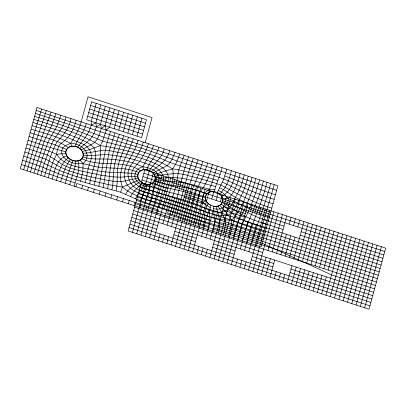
<?xml version="1.0" encoding="UTF-8"?>
<svg xmlns="http://www.w3.org/2000/svg" width="406" height="406" viewBox="0 0 406 406"><rect width="100%" height="100%" fill="white"/><g stroke="black" fill="none" stroke-linecap="round" stroke-linejoin="round"><path stroke-width="0.61" d="M222.077 167.688C220.28 175.915 215.916 183.355 214.449 191.642L210.81 191.652L206.674 193.951L205.299 197.468L206.192 201.066L208.222 203.584L210.861 205.319C208.298 213.155 210.415 221.701 207.842 229.593M226.771 169.216L223.716 179.122L217.271 192.545C226.294 195.925 223.082 208.623 213.51 206.182C213.586 214.551 215.677 223.067 213.008 231.273M137.741 176.285C138.081 165.156 157.02 169.444 155.102 179.457C152.372 187.963 138.446 184.405 137.741 176.285L131.539 176.26L120.8 177.173L113.304 176.915L101.013 175.214L78.515 170.418L70.248 168.038L66.239 166.435L62.296 164.471L50.633 156.691L47.385 155.006L25.933 148.068M82.915 156.939C85.164 149.246 74.496 143.44 68.335 147.545C58.997 156.046 78.089 167.201 82.915 156.939C92.208 160.172 102.119 158.381 111.711 159.345C120.374 160.101 129.088 161.344 137.279 164.374C143.653 168.221 152.823 166.704 157.396 173.616C160.898 178.067 158.421 183.999 154.214 186.958L153.082 194.875L149.834 204.04L135.472 198.833L120.633 192.18L89.746 183.862L71.517 178.437L58.347 173.677L39.712 166.064L22.599 160.248M48.268 177.752C49.831 171.362 51.77 165.064 54.196 158.949C57.992 154.204 56.124 147.292 61.245 143.247C69.182 137.949 73.999 129.407 76.1 120.262M252.101 177.447C247.523 192.434 242.468 208.308 231.846 220.143L231.217 225L228.522 236.312M147.002 184.38L145.825 189.46L140.303 200.721M240.103 173.55C237.814 182.472 235.089 191.891 228.248 198.473C228.72 206.172 220.311 210.76 213.531 208.633M116.217 190.774C118.298 180.695 115.751 170.028 119.734 160.218C122.201 152.402 126.2 145.165 128.463 137.274M111.929 189.632L112.746 185.471L113.528 172.52L114.746 163.857L117.826 152.316L123.845 135.777M107.6 188.536L108.965 180.629L110.239 167.917L112.538 155.27L114.573 148.017L119.369 134.32M103.225 187.435L109.244 150.814L114.999 132.899M202.843 227.969C205.548 220.047 203.254 210.648 208.222 203.584M98.795 186.293C103.154 168.089 103.921 149.083 110.665 131.493M198.047 226.411L201.594 206.618L202.914 202.163L202.579 197.011L204.522 192.951L209.374 189.232L211.079 185.39L217.322 166.145M94.299 185.1C96.445 172.022 101.865 159.03 100.323 145.658L102.627 141.146L106.199 130.042L105.007 125.748L109.914 107.803M218.266 232.983C221.417 224.102 218.91 214.886 215.936 206.365M89.746 183.862C91.106 171.987 98.658 159.888 94.304 148.038L90.883 144.922L86.985 142.359L78.876 138.568L60.124 130.945L32.937 122.455M193.413 224.909C196.468 213.942 197.001 202.376 200.315 191.546C206.877 183.888 209.841 174.108 212.516 164.582M85.169 182.578C87.234 175.793 87.523 168.52 90.233 161.953C93.172 155.574 90.31 147.967 84.174 144.719C67.426 136.827 49.862 130.778 32.049 125.708M223.488 234.678L225.066 227.492L225.442 223.818L225.188 220.001L221.58 212.094L218.012 206.04M188.902 223.442L195.027 194.773L196.408 190.363L203.396 176.067L207.679 163.014M44.493 176.524C47.73 164.552 51.222 152.351 57.276 141.521C63.646 135.046 69.35 127.804 71.009 118.608M52.247 179.041C54.84 170.413 56.556 158.513 66.751 155.879M80.591 181.254L82.839 171.408L83.139 163.44C93.756 154.143 80.926 142.892 70.558 143.343C58.18 136.655 44.421 133.381 31.11 129.133M237.84 239.342L241.981 224.274L247.716 212.861L251.07 205.086L255.719 192.784L259.632 179.894M235.82 172.154C233.501 181.157 230.872 192.018 221.615 196.276M242.438 240.834C247.107 220.159 258.84 201.899 263.327 181.091M184.456 221.996L192.434 189.257L198.432 174.641L202.833 161.436M231.369 170.708C229.446 179.29 226.208 187.902 219.692 194.088M233.242 237.845L237.378 222.544L243.844 210.887L247.213 203.355L252.019 191.312L255.897 178.681M40.874 175.346C43.99 163.253 48.309 151.448 53.43 140.111C58.718 133.026 64.178 125.865 65.914 116.953M56.419 180.396C58.642 172.225 61.057 163.105 68.279 157.868M247.076 242.341C252.07 221.798 262.19 202.919 266.986 182.279M244.229 174.89C242.25 182.725 239.662 190.495 235.368 197.402C232.13 203.335 229.639 211.582 221.58 212.094C212.825 213.084 205.152 208.151 197.483 204.802C189.414 201.559 181.051 199.143 172.672 196.854C163.704 194.438 154.869 191.581 145.825 189.46C139.446 187.582 132.686 183.329 131.539 176.26C130.509 168.48 138.471 164.542 141.582 158.406C144.445 153.828 146.921 148.961 148.383 143.749M251.756 243.864C257.018 223.417 265.544 203.979 270.624 183.461M180.046 220.565L188.389 188.222L198.016 159.873M256.46 245.391L274.258 184.644M60.753 181.807C62.793 173.941 65.635 166.15 70.395 159.492M96.197 103.347L91.289 121.292L91.294 125.2L88.934 131.595L85.23 137.502L77.587 147.139M75.927 186.735L76.825 183.456L158.376 209.953L157.477 213.231M79.733 148.413L89.873 139.669L92.187 136.705L93.953 133.538L96.374 126.85L95.862 122.774L100.769 104.834M81.753 188.628L82.651 185.349M81.337 149.91L90.883 144.922L94.842 142.273L97.313 138.943L99.013 135.487L101.393 128.479L100.434 124.261L105.342 106.321M87.579 190.521L88.478 187.242M114.487 109.29L109.579 127.235L106.199 130.042M93.405 192.414L94.299 189.135M114.157 128.717L119.059 110.777M99.226 194.307L100.125 191.028M118.73 130.204L123.632 112.264M105.052 196.2L105.951 192.921M123.302 131.691L128.21 113.751M127.875 133.178L132.782 115.233M110.879 198.092L111.777 194.814M132.447 134.66L137.355 116.72M116.705 199.985L117.598 196.707M137.02 136.147L141.927 118.207M122.531 201.878L123.424 198.6M128.352 203.771L129.25 200.493M145.186 142.709L152.057 117.588L88.031 96.79L81.159 121.907C79.063 129.671 75.034 136.731 70.558 143.343L65.559 145.536L62.884 147.865L61.682 150.707L61.808 153.772C64.554 160.355 71.938 163.836 78.81 163.669C86.793 163.141 94.273 167.556 102.398 167.363C114.512 168.744 127.322 167.348 138.7 172.504M134.178 205.659L135.076 202.381M132.417 232.349L149.124 171.246M140.004 207.552L140.902 204.274M136.715 233.744L153.427 172.646M145.83 209.445L146.723 206.167M141.019 235.145L157.726 174.042M151.651 211.338L152.549 208.06M145.318 236.541L162.03 175.443M149.621 237.941L166.328 176.838M153.925 239.337L170.632 178.234M158.223 240.733L160.081 233.947M162.867 223.762L170.292 196.605M173.078 186.42L174.93 179.635M162.527 242.133L164.379 235.343M167.165 225.157L174.59 198.001M177.376 187.821L179.234 181.03M166.825 243.529L168.683 236.739M171.469 226.558L178.894 199.402M181.68 189.216L183.537 182.426M171.129 244.925L187.836 183.827M175.428 246.325L192.139 185.222M179.731 247.721L196.438 186.623M184.03 249.117L200.742 188.019M188.333 250.517L205.04 189.414M192.637 251.913L209.344 190.815M196.935 253.314L198.793 246.523M201.579 236.338L209.004 209.181M211.79 199.001L213.647 192.211M201.239 254.709L203.091 247.919M205.878 237.738L213.302 210.582M216.088 200.397L217.946 193.606M205.537 256.105L207.395 249.32M210.181 239.134L217.606 211.978M220.392 201.797L222.249 195.007M209.841 257.505L226.548 196.402M214.14 258.901L230.852 197.803M218.443 260.297L235.15 199.199M222.747 261.697L239.454 200.594M248.218 176.184C246.173 184.273 243.331 192.18 239.347 199.529C236.47 205.243 234.216 211.927 228.202 215.129L223.457 215.779L218.682 215.581L214.023 214.769M227.045 263.093L243.752 201.995M231.349 264.494L248.056 203.391M235.647 265.889L237.505 259.099M240.291 248.919L247.716 221.762M250.502 211.577L252.359 204.786M239.951 267.285L241.809 260.5M244.59 250.314L252.019 223.158M254.801 212.972L256.658 206.187M244.25 268.686L246.107 261.895M248.893 251.71L256.318 224.554M259.104 214.373L260.962 207.583M248.553 270.081L265.26 208.983M252.852 271.477L269.564 210.379M257.155 272.878L273.862 211.775M261.459 274.273L266.097 257.302M267.955 250.512L278.166 213.175M265.757 275.674L270.401 258.698M272.253 251.908L282.469 214.571M270.061 277.07L274.7 260.099M276.557 253.308L286.768 215.967M274.36 278.465L276.217 271.68M280.861 254.704L286.428 234.338M289.214 224.153L291.072 217.367M278.663 279.866L280.521 273.076M285.159 256.105L290.732 235.734M293.513 225.553L295.37 218.763M282.962 281.262L284.819 274.471M289.463 257.5L295.03 237.134M297.816 226.949L299.674 220.159M287.265 282.657L291.904 265.686M293.761 258.896L303.972 221.559M291.569 284.058L296.207 267.082M298.065 260.297L308.276 222.955M295.867 285.454L300.511 268.483M302.363 261.692L312.574 224.356M300.171 286.854L304.81 269.878M306.667 263.088L316.878 225.751M304.47 288.25L309.113 271.279M310.971 264.489L321.182 227.147M308.773 289.645L313.412 272.675M315.269 265.884L325.48 228.548M313.072 291.046L317.715 274.07M319.573 267.285L329.784 229.943M317.375 292.442L322.014 275.471M323.871 268.681L334.082 231.339M321.674 293.837L326.317 276.867M328.175 270.076L338.386 232.739M325.977 295.238L342.684 234.135M330.281 296.634L346.988 235.536M334.58 298.029L351.286 236.931M338.883 299.43L355.59 238.327M343.182 300.826L359.894 239.728M347.485 302.226L364.192 241.123M351.784 303.622L368.496 242.519M356.087 305.018L372.794 243.92M360.391 306.418L377.098 245.315M364.689 307.814L381.396 246.716M37.372 174.21L41.036 161.953L47.898 142.481L49.593 138.827L56.749 126.576L60.87 115.314M74.273 186.197C75.861 177.929 80.982 169.343 77.937 160.842M23.705 169.769L32.901 137.664L41.651 109.072M65.204 183.253L68.076 173.859L72.872 160.578M69.715 184.72L75.1 166.394L75.491 161.03M208.552 226.441L176.508 215.972L187.536 175.483L193.281 158.335M27.111 170.875C32.465 150.443 39.895 130.676 46.33 110.589M30.516 171.982C35.672 151.438 44.183 132.067 51.075 112.132M33.926 173.088L44.198 141.283L51.892 125.028L55.916 113.705M176.508 215.972L172.073 214.541C178.584 195.55 181.543 175.595 188.643 156.828M146.911 169.693C149.342 161.415 157.01 155.757 158.837 147.145M86.214 123.551C84.433 132.062 77.754 138.284 75.003 146.327M143.237 142.075C140.918 150.986 135.462 158.513 130.427 166.049C124.272 175.326 130.656 187.328 140.517 190.587C163.339 198.732 187.273 203.675 209.516 213.52M163.933 208.522C167.465 195.494 175.296 182.796 172.606 168.85C175.874 164.359 178.021 159.188 179.711 153.925M138.177 140.43L134.767 149.444L126.449 165.201L125.155 168.942L124.469 172.844L124.495 176.899L125.317 180.995L127.078 184.867L130.417 188.262L134.447 190.982L138.72 193.165L147.505 196.55L183.471 207.593L209.45 216.768L219.519 219.169L225.188 220.001L231.846 220.143L241.981 224.274L265.184 232.262M133.239 138.827C128.174 154.529 116.05 169.754 122.384 187.11L120.633 192.18M153.585 145.434L151.377 151.423L142.78 166.82C134.787 168.784 132.006 177.366 138.476 182.756C144.338 188.831 153.397 185.075 159.954 189.379C168.49 192.51 177.513 193.956 186.187 196.641C190.211 197.839 194.2 199.153 198.169 200.513C203.167 201.107 205.822 205.568 210.161 207.502M149.834 204.04L159.289 207.065C161.735 198.275 166.034 190.079 168.033 181.183C170.515 170.084 159.304 165.11 150.905 161.755C138.832 157.005 126.256 153.646 113.462 151.514C103.271 148.393 93.284 152.874 83.108 153.275M184.131 155.361L178.777 169.84L176.042 185.796L167.571 213.094L172.073 214.541M154.584 205.573C157.132 197.159 160.558 189.089 163.41 180.863C164.587 172.261 156.071 166.957 148.997 164.623C137.238 160.131 125.058 156.741 112.538 155.27C102.809 153.483 93.035 156.579 83.301 155.092M164.181 148.88C162.177 157.873 154.209 163.187 149.322 170.424M175.027 152.402L172.068 159.223L170.058 162.471L167.196 165.516L153.037 173.022M169.662 150.662C167.404 160.436 158.604 165.684 151.408 171.586M145.079 202.437C147.134 196.605 151.174 190.724 149.499 184.294M144.47 183.842C142.176 189.247 137.852 193.464 135.472 198.833M125.627 194.484C128.154 187.978 135.244 185.435 140.425 181.431M130.57 196.732C133.153 191.099 138.395 187.491 142.247 182.817M101.393 128.479L105.007 125.748M96.374 126.85L100.434 124.261M91.294 125.2L95.862 122.774M23.731 156.107L41.036 161.953L59.484 170.444L72.471 175.362L90.574 180.442L108.412 184.603L122.384 187.11L139.091 179.894M217.875 180.528L193.51 173.306L178.777 169.84L172.606 168.85L162.253 162.963L148.251 157.193L133.295 152.412L119.065 148.951L105.961 146.378L100.323 145.658L89.498 149.606L82.393 151.428M202.914 202.163L206.192 201.066M172.606 168.85L154.189 174.57M138.157 178.097L121.186 181.726L117.202 181.695L108.965 180.629L91.35 176.98L77.769 173.601L69.152 170.901L60.773 167.363L45.721 159.111L24.842 152.047M154.919 176.179C165.755 174.773 176.798 171.611 187.536 175.483C198.833 178.183 210.009 181.406 221.037 185.05C237.393 193.855 253.801 202.919 271.792 208.105M26.999 144.166L49.05 151.098L56.698 154.356L61.808 153.772L65.945 153.788M222.696 198.879L228.248 198.473L253.349 210.704L269.472 216.591M155.102 179.457L163.41 180.863L181.142 182.304L194.032 185.09L209.374 189.232L214.82 189.48M155.229 177.787L163.435 177.96L173.068 177.478L181.979 178.229L195.687 181.269L215.601 186.587M205.299 197.468L202.579 197.011L183.202 191.454L161.512 186.557L156.665 184.476L153.366 182.472M137.878 174.392C124.561 171.596 110.731 173.611 97.384 170.693C83.316 167.165 65.605 168.038 56.698 154.356M214.449 221.427L236.114 226.345L264.184 235.932M65.813 151.798L53.597 148.515L28.055 140.298M222.787 200.767C238.581 205.867 251.832 217.068 268.351 220.697M213.749 228.025L234.247 234.059L262.185 243.245L331.545 274.872L374.56 288.844M30.125 132.726C42.965 137.264 57.058 139.512 68.335 147.545M33.789 119.339C56.485 126.586 79.891 133.072 100.323 145.658M29.105 136.472L55.145 144.896L66.538 149.494M159.289 207.065L204.086 221.696L235.17 230.217L263.184 239.586M209.329 220.016L182.604 210.947L141.638 197.793L132.295 193.642L127.514 190.866L122.384 187.11M34.611 116.324C57.703 123.399 80.576 131.26 102.627 141.146C123.612 146.617 144.983 151.205 164.851 160.192C185.177 169.475 207.842 172.022 228.355 180.954C243.377 187.689 258.429 194.474 274.192 199.326M267.26 224.68L254.197 220.204L245.808 216.713L238.012 212.368L226.518 204.639L222.326 202.518M266.209 228.527L248.183 222.331L239.576 218.555L235.561 216.17L228.106 209.46L221.306 204.081M35.418 113.37L69.177 124.439L103.987 137.279L141.156 148.043L156.477 153.24L177.036 161.045L220.118 174.291M75.146 183.025L21.452 164.445M36.215 110.457C116.243 137.477 196.991 162.238 276.648 190.343M90.639 105.448L145.521 123.282M89.66 109.041L144.536 126.87M88.675 112.629L143.557 130.458M87.696 116.217L142.577 134.046M143.897 173.245L384.771 251.507M142.968 176.64L383.843 254.902M142.039 180.036L167.845 188.42M185.05 194.007L206.558 200.995M223.762 206.588L245.27 213.576M262.479 219.164L283.982 226.152M301.191 231.74L382.914 258.297M141.11 183.431L166.917 191.815M184.121 197.402L205.629 204.391M222.833 209.983L244.341 216.966M261.55 222.559L283.053 229.547M300.262 235.135L381.985 261.687M140.182 186.821L381.056 265.082M139.253 190.216L380.133 268.478M138.324 193.611L379.204 271.873M137.395 197.006L378.275 275.268M136.467 200.402L377.347 278.663M135.538 203.797L376.418 282.058M134.609 207.192L375.489 285.448M133.686 210.582L262.723 252.512M132.757 213.977L373.632 292.239M131.828 217.372L157.635 225.756M174.839 231.349L196.347 238.337M213.551 243.925L235.059 250.913M252.263 256.506L273.771 263.489M290.98 269.082L372.703 295.634M130.899 220.768L156.706 229.151M173.91 234.744L195.418 241.732M212.627 247.32L234.13 254.308M251.339 259.896L272.842 266.884M290.051 272.477L371.774 299.029M129.971 224.163L370.845 302.424M129.042 227.558L369.922 305.82M275.415 194.85L257.12 188.521L224.822 175.93M272.984 203.746C255.323 198.554 238.992 190.008 222.458 182.121M270.619 212.389L254.917 206.715L243.316 201.508L235.368 197.402L223.513 189.668L219.641 187.861M154.498 181.056C171.433 186.927 190.191 186.222 206.674 193.951M81.834 158.695C100.12 167.845 123.094 158.908 140.547 170.743M218.342 190.439L221.6 192.094L224.716 194.575L228.248 198.473M219.692 205.34L225.117 211.201L231.846 220.143M79.997 160.116L83.139 163.44M151.763 183.568L154.214 186.958M209.374 189.232L210.81 191.652M70.558 143.343L71.923 146.231M142.78 166.82L143.973 169.586M37.007 107.56L20.3 168.663L261.18 246.924L277.887 185.821L37.007 107.56M91.619 101.86L86.717 119.806L141.592 137.634L146.5 119.694L91.619 101.86M144.82 169.85L128.113 230.953L368.993 309.21L385.7 248.112L144.82 169.85M207.283 202.645A9.018 7.146 22.6 0 0 222.265 202.665A9.018 7.146 22.6 0 0 212.632 191.48A9.018 7.146 22.6 0 0 207.283 202.645M139.7 180.685A9.018 7.146 22.6 0 0 154.686 180.711A9.018 7.146 22.6 0 0 145.054 169.52A9.018 7.146 22.6 0 0 139.7 180.685M67.766 157.315A9.018 7.146 22.6 0 0 82.748 157.335A9.018 7.146 22.6 0 0 73.116 146.15A9.018 7.146 22.6 0 0 67.766 157.315"/></g></svg>
